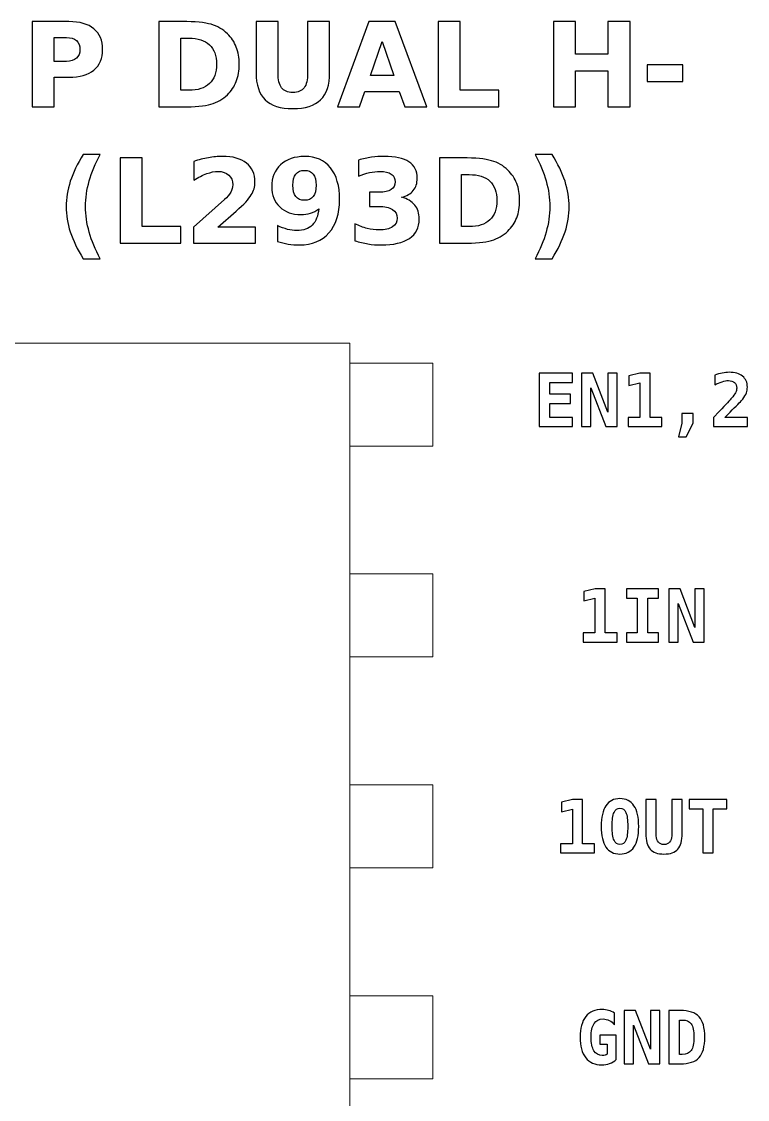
# Model space of a CAD drawing. Header units: centimetres. Extents: x -11.34 to -9.66, y -15.99 to -13.5.
# Drawn here: x -10.533 to -9.658, y -14.798 to -13.5 of the extents above; entities that cross this region are included whole.
import ezdxf

# ---------------------------------------------------------------- set-up
doc = ezdxf.new("R2010")
doc.units = ezdxf.units.CM
doc.header["$MEASUREMENT"] = 0
doc.layers.add('Layer 1', color=7, linetype='Continuous')

msp = doc.modelspace()

# ---------------------------------------------------------------- linework, layer by layer
at = {"layer": 'Layer 1', "color": 7, "lineweight": 9}
for points in [[(-10.8625, -15.813), (-10.1375, -15.813), (-10.1375, -13.887), (-10.8625, -13.887), (-10.8625, -15.813)], [(-10.1375, -14.011), (-10.0375, -14.011), (-10.0375, -13.911), (-10.1375, -13.911), (-10.1375, -14.011)], [(-10.1375, -14.265), (-10.0375, -14.265), (-10.0375, -14.165), (-10.1375, -14.165), (-10.1375, -14.265)], [(-10.1375, -14.519), (-10.0375, -14.519), (-10.0375, -14.419), (-10.1375, -14.419), (-10.1375, -14.519)], [(-10.1375, -14.773), (-10.0375, -14.773), (-10.0375, -14.673), (-10.1375, -14.673), (-10.1375, -14.773)]]:
    msp.add_lwpolyline(points, close=True, dxfattribs=at)
at = {"layer": 'Layer 1', "color": 250}
for points, knots in [([(-10.52032, -13.4996), (-10.52032, -13.4996), (-10.4763, -13.4996), (-10.4763, -13.4996), (-10.4763, -13.4996), (-10.4632, -13.4996), (-10.45315, -13.50252), (-10.44614, -13.50833), (-10.44614, -13.50833), (-10.43914, -13.51414), (-10.43563, -13.52241), (-10.43563, -13.53316), (-10.43563, -13.53316), (-10.43563, -13.54393), (-10.43914, -13.55223), (-10.44614, -13.55804), (-10.44614, -13.55804), (-10.45315, -13.56385), (-10.4632, -13.56677), (-10.4763, -13.56677), (-10.4763, -13.56677), (-10.4763, -13.56677), (-10.49379, -13.56677), (-10.49379, -13.56677), (-10.49379, -13.56677), (-10.49379, -13.56677), (-10.49379, -13.60247), (-10.49379, -13.60247), (-10.49379, -13.60247), (-10.49379, -13.60247), (-10.52032, -13.60247), (-10.52032, -13.60247), (-10.52032, -13.60247), (-10.52032, -13.60247), (-10.52032, -13.4996), (-10.52032, -13.4996)], [0, 0, 0, 0, 0.1111111, 0.1111111, 0.1111111, 0.1111111, 0.2222222, 0.2222222, 0.2222222, 0.2222222, 0.3333333, 0.3333333, 0.3333333, 0.3333333, 0.4444444, 0.4444444, 0.4444444, 0.4444444, 0.5555556, 0.5555556, 0.5555556, 0.5555556, 0.6666667, 0.6666667, 0.6666667, 0.6666667, 0.7777778, 0.7777778, 0.7777778, 0.7777778, 0.8888889, 0.8888889, 0.8888889, 0.8888889, 1, 1, 1, 1]), ([(-10.36778, -13.4996), (-10.36778, -13.4996), (-10.33979, -13.4996), (-10.33979, -13.4996), (-10.33979, -13.4996), (-10.32418, -13.4996), (-10.31256, -13.50071), (-10.30492, -13.50294), (-10.30492, -13.50294), (-10.29727, -13.50517), (-10.29071, -13.50894), (-10.28523, -13.51428), (-10.28523, -13.51428), (-10.28041, -13.51891), (-10.27684, -13.52427), (-10.27448, -13.53034), (-10.27448, -13.53034), (-10.27216, -13.53638), (-10.27098, -13.54325), (-10.27098, -13.55094), (-10.27098, -13.55094), (-10.27098, -13.5587), (-10.27216, -13.56562), (-10.27448, -13.57171), (-10.27448, -13.57171), (-10.27684, -13.5778), (-10.28041, -13.58316), (-10.28523, -13.58779), (-10.28523, -13.58779), (-10.29076, -13.59313), (-10.29737, -13.5969), (-10.30508, -13.59913), (-10.30508, -13.59913), (-10.3128, -13.60136), (-10.32437, -13.60247), (-10.33979, -13.60247), (-10.33979, -13.60247), (-10.33979, -13.60247), (-10.36778, -13.60247), (-10.36778, -13.60247), (-10.36778, -13.60247), (-10.36778, -13.60247), (-10.36778, -13.4996), (-10.36778, -13.4996)], [0, 0, 0, 0, 0.0909091, 0.0909091, 0.0909091, 0.0909091, 0.1818182, 0.1818182, 0.1818182, 0.1818182, 0.2727273, 0.2727273, 0.2727273, 0.2727273, 0.3636364, 0.3636364, 0.3636364, 0.3636364, 0.4545455, 0.4545455, 0.4545455, 0.4545455, 0.5454545, 0.5454545, 0.5454545, 0.5454545, 0.6363636, 0.6363636, 0.6363636, 0.6363636, 0.7272727, 0.7272727, 0.7272727, 0.7272727, 0.8181818, 0.8181818, 0.8181818, 0.8181818, 0.9090909, 0.9090909, 0.9090909, 0.9090909, 1, 1, 1, 1]), ([(-10.25066, -13.4996), (-10.25066, -13.4996), (-10.22413, -13.4996), (-10.22413, -13.4996), (-10.22413, -13.4996), (-10.22413, -13.4996), (-10.22413, -13.56127), (-10.22413, -13.56127), (-10.22413, -13.56127), (-10.22413, -13.56976), (-10.22275, -13.57585), (-10.21997, -13.57949), (-10.21997, -13.57949), (-10.21719, -13.58314), (-10.21266, -13.58497), (-10.20635, -13.58497), (-10.20635, -13.58497), (-10.2, -13.58497), (-10.19544, -13.58314), (-10.19267, -13.57949), (-10.19267, -13.57949), (-10.18989, -13.57585), (-10.1885, -13.56976), (-10.1885, -13.56127), (-10.1885, -13.56127), (-10.1885, -13.56127), (-10.1885, -13.4996), (-10.1885, -13.4996), (-10.1885, -13.4996), (-10.1885, -13.4996), (-10.16197, -13.4996), (-10.16197, -13.4996), (-10.16197, -13.4996), (-10.16197, -13.4996), (-10.16197, -13.56127), (-10.16197, -13.56127), (-10.16197, -13.56127), (-10.16197, -13.57582), (-10.16562, -13.58667), (-10.17293, -13.59379), (-10.17293, -13.59379), (-10.18022, -13.60092), (-10.19137, -13.60447), (-10.20635, -13.60447), (-10.20635, -13.60447), (-10.22129, -13.60447), (-10.23241, -13.60092), (-10.2397, -13.59379), (-10.2397, -13.59379), (-10.24702, -13.58667), (-10.25066, -13.57582), (-10.25066, -13.56127), (-10.25066, -13.56127), (-10.25066, -13.56127), (-10.25066, -13.4996), (-10.25066, -13.4996)], [0, 0, 0, 0, 0.0714286, 0.0714286, 0.0714286, 0.0714286, 0.1428571, 0.1428571, 0.1428571, 0.1428571, 0.2142857, 0.2142857, 0.2142857, 0.2142857, 0.2857143, 0.2857143, 0.2857143, 0.2857143, 0.3571429, 0.3571429, 0.3571429, 0.3571429, 0.4285714, 0.4285714, 0.4285714, 0.4285714, 0.5, 0.5, 0.5, 0.5, 0.5714286, 0.5714286, 0.5714286, 0.5714286, 0.6428571, 0.6428571, 0.6428571, 0.6428571, 0.7142857, 0.7142857, 0.7142857, 0.7142857, 0.7857143, 0.7857143, 0.7857143, 0.7857143, 0.8571429, 0.8571429, 0.8571429, 0.8571429, 0.9285714, 0.9285714, 0.9285714, 0.9285714, 1, 1, 1, 1]), ([(-10.07801, -13.58375), (-10.07801, -13.58375), (-10.1195, -13.58375), (-10.1195, -13.58375), (-10.1195, -13.58375), (-10.1195, -13.58375), (-10.12604, -13.60247), (-10.12604, -13.60247), (-10.12604, -13.60247), (-10.12604, -13.60247), (-10.15271, -13.60247), (-10.15271, -13.60247), (-10.15271, -13.60247), (-10.15271, -13.60247), (-10.11461, -13.4996), (-10.11461, -13.4996), (-10.11461, -13.4996), (-10.11461, -13.4996), (-10.08298, -13.4996), (-10.08298, -13.4996), (-10.08298, -13.4996), (-10.08298, -13.4996), (-10.04488, -13.60247), (-10.04488, -13.60247), (-10.04488, -13.60247), (-10.04488, -13.60247), (-10.07155, -13.60247), (-10.07155, -13.60247), (-10.07155, -13.60247), (-10.07155, -13.60247), (-10.07801, -13.58375), (-10.07801, -13.58375)], [0, 0, 0, 0, 0.125, 0.125, 0.125, 0.125, 0.25, 0.25, 0.25, 0.25, 0.375, 0.375, 0.375, 0.375, 0.5, 0.5, 0.5, 0.5, 0.625, 0.625, 0.625, 0.625, 0.75, 0.75, 0.75, 0.75, 0.875, 0.875, 0.875, 0.875, 1, 1, 1, 1]), ([(-10.03121, -13.4996), (-10.03121, -13.4996), (-10.00468, -13.4996), (-10.00468, -13.4996), (-10.00468, -13.4996), (-10.00468, -13.4996), (-10.00468, -13.58241), (-10.00468, -13.58241), (-10.00468, -13.58241), (-10.00468, -13.58241), (-9.95812, -13.58241), (-9.95812, -13.58241), (-9.95812, -13.58241), (-9.95812, -13.58241), (-9.95812, -13.60247), (-9.95812, -13.60247), (-9.95812, -13.60247), (-9.95812, -13.60247), (-10.03121, -13.60247), (-10.03121, -13.60247), (-10.03121, -13.60247), (-10.03121, -13.60247), (-10.03121, -13.4996), (-10.03121, -13.4996)], [0, 0, 0, 0, 0.1666667, 0.1666667, 0.1666667, 0.1666667, 0.3333333, 0.3333333, 0.3333333, 0.3333333, 0.5, 0.5, 0.5, 0.5, 0.6666667, 0.6666667, 0.6666667, 0.6666667, 0.8333333, 0.8333333, 0.8333333, 0.8333333, 1, 1, 1, 1]), ([(-9.89217, -13.4996), (-9.89217, -13.4996), (-9.86564, -13.4996), (-9.86564, -13.4996), (-9.86564, -13.4996), (-9.86564, -13.4996), (-9.86564, -13.53881), (-9.86564, -13.53881), (-9.86564, -13.53881), (-9.86564, -13.53881), (-9.82651, -13.53881), (-9.82651, -13.53881), (-9.82651, -13.53881), (-9.82651, -13.53881), (-9.82651, -13.4996), (-9.82651, -13.4996), (-9.82651, -13.4996), (-9.82651, -13.4996), (-9.79998, -13.4996), (-9.79998, -13.4996), (-9.79998, -13.4996), (-9.79998, -13.4996), (-9.79998, -13.60247), (-9.79998, -13.60247), (-9.79998, -13.60247), (-9.79998, -13.60247), (-9.82651, -13.60247), (-9.82651, -13.60247), (-9.82651, -13.60247), (-9.82651, -13.60247), (-9.82651, -13.55887), (-9.82651, -13.55887), (-9.82651, -13.55887), (-9.82651, -13.55887), (-9.86564, -13.55887), (-9.86564, -13.55887), (-9.86564, -13.55887), (-9.86564, -13.55887), (-9.86564, -13.60247), (-9.86564, -13.60247), (-9.86564, -13.60247), (-9.86564, -13.60247), (-9.89217, -13.60247), (-9.89217, -13.60247), (-9.89217, -13.60247), (-9.89217, -13.60247), (-9.89217, -13.4996), (-9.89217, -13.4996)], [0, 0, 0, 0, 0.0833333, 0.0833333, 0.0833333, 0.0833333, 0.1666667, 0.1666667, 0.1666667, 0.1666667, 0.25, 0.25, 0.25, 0.25, 0.3333333, 0.3333333, 0.3333333, 0.3333333, 0.4166667, 0.4166667, 0.4166667, 0.4166667, 0.5, 0.5, 0.5, 0.5, 0.5833333, 0.5833333, 0.5833333, 0.5833333, 0.6666667, 0.6666667, 0.6666667, 0.6666667, 0.75, 0.75, 0.75, 0.75, 0.8333333, 0.8333333, 0.8333333, 0.8333333, 0.9166667, 0.9166667, 0.9166667, 0.9166667, 1, 1, 1, 1]), ([(-10.49379, -13.51882), (-10.49379, -13.51882), (-10.49379, -13.54755), (-10.49379, -13.54755), (-10.49379, -13.54755), (-10.49379, -13.54755), (-10.47912, -13.54755), (-10.47912, -13.54755), (-10.47912, -13.54755), (-10.47397, -13.54755), (-10.46999, -13.54631), (-10.46719, -13.54379), (-10.46719, -13.54379), (-10.46439, -13.5413), (-10.46298, -13.53775), (-10.46298, -13.53316), (-10.46298, -13.53316), (-10.46298, -13.52855), (-10.46439, -13.52502), (-10.46719, -13.52253), (-10.46719, -13.52253), (-10.46999, -13.52006), (-10.47397, -13.51882), (-10.47912, -13.51882), (-10.47912, -13.51882), (-10.47912, -13.51882), (-10.49379, -13.51882), (-10.49379, -13.51882)], [0, 0, 0, 0, 0.1428571, 0.1428571, 0.1428571, 0.1428571, 0.2857143, 0.2857143, 0.2857143, 0.2857143, 0.4285714, 0.4285714, 0.4285714, 0.4285714, 0.5714286, 0.5714286, 0.5714286, 0.5714286, 0.7142857, 0.7142857, 0.7142857, 0.7142857, 0.8571429, 0.8571429, 0.8571429, 0.8571429, 1, 1, 1, 1]), ([(-10.34125, -13.51966), (-10.34125, -13.51966), (-10.34125, -13.58241), (-10.34125, -13.58241), (-10.34125, -13.58241), (-10.34125, -13.58241), (-10.33175, -13.58241), (-10.33175, -13.58241), (-10.33175, -13.58241), (-10.32091, -13.58241), (-10.31263, -13.57973), (-10.30692, -13.57434), (-10.30692, -13.57434), (-10.3012, -13.56898), (-10.29833, -13.56117), (-10.29833, -13.55094), (-10.29833, -13.55094), (-10.29833, -13.54073), (-10.30118, -13.53297), (-10.30687, -13.52766), (-10.30687, -13.52766), (-10.31256, -13.52232), (-10.32086, -13.51966), (-10.33175, -13.51966), (-10.33175, -13.51966), (-10.33175, -13.51966), (-10.34125, -13.51966), (-10.34125, -13.51966)], [0, 0, 0, 0, 0.1428571, 0.1428571, 0.1428571, 0.1428571, 0.2857143, 0.2857143, 0.2857143, 0.2857143, 0.4285714, 0.4285714, 0.4285714, 0.4285714, 0.5714286, 0.5714286, 0.5714286, 0.5714286, 0.7142857, 0.7142857, 0.7142857, 0.7142857, 0.8571429, 0.8571429, 0.8571429, 0.8571429, 1, 1, 1, 1]), ([(-10.11289, -13.56465), (-10.11289, -13.56465), (-10.08469, -13.56465), (-10.08469, -13.56465), (-10.08469, -13.56465), (-10.08469, -13.56465), (-10.09876, -13.52373), (-10.09876, -13.52373), (-10.09876, -13.52373), (-10.09876, -13.52373), (-10.11289, -13.56465), (-10.11289, -13.56465)], [0, 0, 0, 0, 0.3333333, 0.3333333, 0.3333333, 0.3333333, 0.6666667, 0.6666667, 0.6666667, 0.6666667, 1, 1, 1, 1]), ([(-9.7794, -13.55184), (-9.7794, -13.55184), (-9.73612, -13.55184), (-9.73612, -13.55184), (-9.73612, -13.55184), (-9.73612, -13.55184), (-9.73612, -13.5719), (-9.73612, -13.5719), (-9.73612, -13.5719), (-9.73612, -13.5719), (-9.7794, -13.5719), (-9.7794, -13.5719), (-9.7794, -13.5719), (-9.7794, -13.5719), (-9.7794, -13.55184), (-9.7794, -13.55184)], [0, 0, 0, 0, 0.25, 0.25, 0.25, 0.25, 0.5, 0.5, 0.5, 0.5, 0.75, 0.75, 0.75, 0.75, 1, 1, 1, 1]), ([(-10.43851, -13.78532), (-10.43851, -13.78532), (-10.45897, -13.78532), (-10.45897, -13.78532), (-10.45897, -13.78532), (-10.466, -13.77399), (-10.4712, -13.76319), (-10.47454, -13.75296), (-10.47454, -13.75296), (-10.4779, -13.74275), (-10.47957, -13.73262), (-10.47957, -13.72255), (-10.47957, -13.72255), (-10.47957, -13.71249), (-10.47788, -13.7023), (-10.47452, -13.692), (-10.47452, -13.692), (-10.47113, -13.68168), (-10.46596, -13.67091), (-10.45897, -13.65964), (-10.45897, -13.65964), (-10.45897, -13.65964), (-10.43851, -13.65964), (-10.43851, -13.65964), (-10.43851, -13.65964), (-10.44439, -13.67053), (-10.44879, -13.68118), (-10.45173, -13.69158), (-10.45173, -13.69158), (-10.45467, -13.70197), (-10.45615, -13.71225), (-10.45615, -13.72241), (-10.45615, -13.72241), (-10.45615, -13.73257), (-10.45469, -13.74285), (-10.45178, -13.75329), (-10.45178, -13.75329), (-10.44886, -13.76371), (-10.44444, -13.77439), (-10.43851, -13.78532)], [0, 0, 0, 0, 0.1, 0.1, 0.1, 0.1, 0.2, 0.2, 0.2, 0.2, 0.3, 0.3, 0.3, 0.3, 0.4, 0.4, 0.4, 0.4, 0.5, 0.5, 0.5, 0.5, 0.6, 0.6, 0.6, 0.6, 0.7, 0.7, 0.7, 0.7, 0.8, 0.8, 0.8, 0.8, 0.9, 0.9, 0.9, 0.9, 1, 1, 1, 1]), ([(-10.41426, -13.66385), (-10.41426, -13.66385), (-10.38773, -13.66385), (-10.38773, -13.66385), (-10.38773, -13.66385), (-10.38773, -13.66385), (-10.38773, -13.74666), (-10.38773, -13.74666), (-10.38773, -13.74666), (-10.38773, -13.74666), (-10.34117, -13.74666), (-10.34117, -13.74666), (-10.34117, -13.74666), (-10.34117, -13.74666), (-10.34117, -13.76672), (-10.34117, -13.76672), (-10.34117, -13.76672), (-10.34117, -13.76672), (-10.41426, -13.76672), (-10.41426, -13.76672), (-10.41426, -13.76672), (-10.41426, -13.76672), (-10.41426, -13.66385), (-10.41426, -13.66385)], [0, 0, 0, 0, 0.1666667, 0.1666667, 0.1666667, 0.1666667, 0.3333333, 0.3333333, 0.3333333, 0.3333333, 0.5, 0.5, 0.5, 0.5, 0.6666667, 0.6666667, 0.6666667, 0.6666667, 0.8333333, 0.8333333, 0.8333333, 0.8333333, 1, 1, 1, 1]), ([(-10.29665, -13.74722), (-10.29665, -13.74722), (-10.25137, -13.74722), (-10.25137, -13.74722), (-10.25137, -13.74722), (-10.25137, -13.74722), (-10.25137, -13.76672), (-10.25137, -13.76672), (-10.25137, -13.76672), (-10.25137, -13.76672), (-10.32614, -13.76672), (-10.32614, -13.76672), (-10.32614, -13.76672), (-10.32614, -13.76672), (-10.32614, -13.74722), (-10.32614, -13.74722), (-10.32614, -13.74722), (-10.32614, -13.74722), (-10.28858, -13.71409), (-10.28858, -13.71409), (-10.28858, -13.71409), (-10.28522, -13.71105), (-10.28275, -13.70809), (-10.28115, -13.7052), (-10.28115, -13.7052), (-10.27953, -13.7023), (-10.27873, -13.69929), (-10.27873, -13.69616), (-10.27873, -13.69616), (-10.27873, -13.69134), (-10.28035, -13.68746), (-10.28359, -13.68452), (-10.28359, -13.68452), (-10.28682, -13.68158), (-10.29112, -13.68013), (-10.29651, -13.68013), (-10.29651, -13.68013), (-10.30064, -13.68013), (-10.30516, -13.68102), (-10.31008, -13.68278), (-10.31008, -13.68278), (-10.31499, -13.68455), (-10.32026, -13.68718), (-10.32586, -13.69066), (-10.32586, -13.69066), (-10.32586, -13.69066), (-10.32586, -13.66806), (-10.32586, -13.66806), (-10.32586, -13.66806), (-10.31988, -13.66609), (-10.31398, -13.66458), (-10.30815, -13.66355), (-10.30815, -13.66355), (-10.30231, -13.66251), (-10.2966, -13.66199), (-10.29098, -13.66199), (-10.29098, -13.66199), (-10.27868, -13.66199), (-10.26911, -13.6647), (-10.26229, -13.67013), (-10.26229, -13.67013), (-10.25547, -13.67554), (-10.25206, -13.68309), (-10.25206, -13.6928), (-10.25206, -13.6928), (-10.25206, -13.6984), (-10.25351, -13.70362), (-10.25641, -13.70847), (-10.25641, -13.70847), (-10.2593, -13.71331), (-10.26539, -13.7198), (-10.27466, -13.72794), (-10.27466, -13.72794), (-10.27466, -13.72794), (-10.29665, -13.74722), (-10.29665, -13.74722)], [0, 0, 0, 0, 0.0526316, 0.0526316, 0.0526316, 0.0526316, 0.1052632, 0.1052632, 0.1052632, 0.1052632, 0.1578947, 0.1578947, 0.1578947, 0.1578947, 0.2105263, 0.2105263, 0.2105263, 0.2105263, 0.2631579, 0.2631579, 0.2631579, 0.2631579, 0.3157895, 0.3157895, 0.3157895, 0.3157895, 0.3684211, 0.3684211, 0.3684211, 0.3684211, 0.4210526, 0.4210526, 0.4210526, 0.4210526, 0.4736842, 0.4736842, 0.4736842, 0.4736842, 0.5263158, 0.5263158, 0.5263158, 0.5263158, 0.5789474, 0.5789474, 0.5789474, 0.5789474, 0.6315789, 0.6315789, 0.6315789, 0.6315789, 0.6842105, 0.6842105, 0.6842105, 0.6842105, 0.7368421, 0.7368421, 0.7368421, 0.7368421, 0.7894737, 0.7894737, 0.7894737, 0.7894737, 0.8421053, 0.8421053, 0.8421053, 0.8421053, 0.8947368, 0.8947368, 0.8947368, 0.8947368, 0.9473684, 0.9473684, 0.9473684, 0.9473684, 1, 1, 1, 1]), ([(-10.22499, -13.76446), (-10.22499, -13.76446), (-10.22499, -13.74544), (-10.22499, -13.74544), (-10.22499, -13.74544), (-10.22075, -13.74741), (-10.21671, -13.74889), (-10.21285, -13.74988), (-10.21285, -13.74988), (-10.20899, -13.75087), (-10.20518, -13.75136), (-10.20142, -13.75136), (-10.20142, -13.75136), (-10.19352, -13.75136), (-10.18738, -13.74918), (-10.18296, -13.74478), (-10.18296, -13.74478), (-10.17856, -13.7404), (-10.17595, -13.73389), (-10.17517, -13.72526), (-10.17517, -13.72526), (-10.1783, -13.72756), (-10.18162, -13.72928), (-10.18517, -13.73043), (-10.18517, -13.73043), (-10.1887, -13.73158), (-10.19253, -13.73215), (-10.19667, -13.73215), (-10.19667, -13.73215), (-10.20718, -13.73215), (-10.21567, -13.72909), (-10.22212, -13.72295), (-10.22212, -13.72295), (-10.22858, -13.71681), (-10.23181, -13.70875), (-10.23181, -13.69873), (-10.23181, -13.69873), (-10.23181, -13.68765), (-10.22821, -13.67878), (-10.22103, -13.67213), (-10.22103, -13.67213), (-10.21384, -13.66547), (-10.2042, -13.66213), (-10.19213, -13.66213), (-10.19213, -13.66213), (-10.1787, -13.66213), (-10.16833, -13.66665), (-10.16099, -13.6757), (-10.16099, -13.6757), (-10.15363, -13.68476), (-10.14996, -13.69755), (-10.14996, -13.71409), (-10.14996, -13.71409), (-10.14996, -13.73107), (-10.15427, -13.74442), (-10.16285, -13.75414), (-10.16285, -13.75414), (-10.17143, -13.76385), (-10.18322, -13.76872), (-10.19817, -13.76872), (-10.19817, -13.76872), (-10.20302, -13.76872), (-10.20763, -13.76837), (-10.21203, -13.76766), (-10.21203, -13.76766), (-10.21645, -13.76696), (-10.22075, -13.76587), (-10.22499, -13.76446)], [0, 0, 0, 0, 0.0588235, 0.0588235, 0.0588235, 0.0588235, 0.1176471, 0.1176471, 0.1176471, 0.1176471, 0.1764706, 0.1764706, 0.1764706, 0.1764706, 0.2352941, 0.2352941, 0.2352941, 0.2352941, 0.2941176, 0.2941176, 0.2941176, 0.2941176, 0.3529412, 0.3529412, 0.3529412, 0.3529412, 0.4117647, 0.4117647, 0.4117647, 0.4117647, 0.4705882, 0.4705882, 0.4705882, 0.4705882, 0.5294118, 0.5294118, 0.5294118, 0.5294118, 0.5882353, 0.5882353, 0.5882353, 0.5882353, 0.6470588, 0.6470588, 0.6470588, 0.6470588, 0.7058824, 0.7058824, 0.7058824, 0.7058824, 0.7647059, 0.7647059, 0.7647059, 0.7647059, 0.8235294, 0.8235294, 0.8235294, 0.8235294, 0.8823529, 0.8823529, 0.8823529, 0.8823529, 0.9411765, 0.9411765, 0.9411765, 0.9411765, 1, 1, 1, 1]), ([(-10.0752, -13.71124), (-10.06828, -13.71303), (-10.06299, -13.71616), (-10.05939, -13.72058), (-10.05939, -13.72058), (-10.05579, -13.72502), (-10.05398, -13.73064), (-10.05398, -13.73749), (-10.05398, -13.73749), (-10.05398, -13.74769), (-10.05789, -13.75545), (-10.06569, -13.76077), (-10.06569, -13.76077), (-10.0735, -13.76606), (-10.08489, -13.76872), (-10.09987, -13.76872), (-10.09987, -13.76872), (-10.10516, -13.76872), (-10.11045, -13.7683), (-10.11577, -13.76745), (-10.11577, -13.76745), (-10.12106, -13.7666), (-10.1263, -13.76531), (-10.1315, -13.76362), (-10.1315, -13.76362), (-10.1315, -13.76362), (-10.1315, -13.74315), (-10.1315, -13.74315), (-10.1315, -13.74315), (-10.12654, -13.74562), (-10.12162, -13.74751), (-10.11673, -13.74878), (-10.11673, -13.74878), (-10.11184, -13.75002), (-10.10702, -13.75066), (-10.10229, -13.75066), (-10.10229, -13.75066), (-10.09526, -13.75066), (-10.08987, -13.74943), (-10.08613, -13.74701), (-10.08613, -13.74701), (-10.08239, -13.74457), (-10.08051, -13.74109), (-10.08051, -13.73652), (-10.08051, -13.73652), (-10.08051, -13.73184), (-10.08244, -13.72829), (-10.08627, -13.72589), (-10.08627, -13.72589), (-10.09011, -13.72347), (-10.09577, -13.72227), (-10.10325, -13.72227), (-10.10325, -13.72227), (-10.10325, -13.72227), (-10.11386, -13.72227), (-10.11386, -13.72227), (-10.11386, -13.72227), (-10.11386, -13.72227), (-10.11386, -13.70517), (-10.11386, -13.70517), (-10.11386, -13.70517), (-10.11386, -13.70517), (-10.10271, -13.70517), (-10.10271, -13.70517), (-10.10271, -13.70517), (-10.09603, -13.70517), (-10.09109, -13.70414), (-10.08783, -13.70204), (-10.08783, -13.70204), (-10.08456, -13.69995), (-10.08293, -13.69678), (-10.08293, -13.69252), (-10.08293, -13.69252), (-10.08293, -13.68857), (-10.08451, -13.68551), (-10.08768, -13.68337), (-10.08768, -13.68337), (-10.09086, -13.68121), (-10.09533, -13.68013), (-10.10111, -13.68013), (-10.10111, -13.68013), (-10.10539, -13.68013), (-10.1097, -13.6806), (-10.11407, -13.68156), (-10.11407, -13.68156), (-10.11842, -13.68252), (-10.12275, -13.68396), (-10.12708, -13.68584), (-10.12708, -13.68584), (-10.12708, -13.68584), (-10.12708, -13.66641), (-10.12708, -13.66641), (-10.12708, -13.66641), (-10.12183, -13.66493), (-10.11666, -13.66383), (-10.11151, -13.6631), (-10.11151, -13.6631), (-10.10636, -13.66237), (-10.10133, -13.66199), (-10.09636, -13.66199), (-10.09636, -13.66199), (-10.083, -13.66199), (-10.07299, -13.66418), (-10.06635, -13.66858), (-10.06635, -13.66858), (-10.05972, -13.67295), (-10.05641, -13.67956), (-10.05641, -13.68838), (-10.05641, -13.68838), (-10.05641, -13.69438), (-10.05798, -13.69932), (-10.06116, -13.70315), (-10.06116, -13.70315), (-10.06433, -13.70698), (-10.06901, -13.70969), (-10.0752, -13.71124)], [0, 0, 0, 0, 0.0344828, 0.0344828, 0.0344828, 0.0344828, 0.0689655, 0.0689655, 0.0689655, 0.0689655, 0.1034483, 0.1034483, 0.1034483, 0.1034483, 0.137931, 0.137931, 0.137931, 0.137931, 0.1724138, 0.1724138, 0.1724138, 0.1724138, 0.2068966, 0.2068966, 0.2068966, 0.2068966, 0.2413793, 0.2413793, 0.2413793, 0.2413793, 0.2758621, 0.2758621, 0.2758621, 0.2758621, 0.3103448, 0.3103448, 0.3103448, 0.3103448, 0.3448276, 0.3448276, 0.3448276, 0.3448276, 0.3793103, 0.3793103, 0.3793103, 0.3793103, 0.4137931, 0.4137931, 0.4137931, 0.4137931, 0.4482759, 0.4482759, 0.4482759, 0.4482759, 0.4827586, 0.4827586, 0.4827586, 0.4827586, 0.5172414, 0.5172414, 0.5172414, 0.5172414, 0.5517241, 0.5517241, 0.5517241, 0.5517241, 0.5862069, 0.5862069, 0.5862069, 0.5862069, 0.6206897, 0.6206897, 0.6206897, 0.6206897, 0.6551724, 0.6551724, 0.6551724, 0.6551724, 0.6896552, 0.6896552, 0.6896552, 0.6896552, 0.7241379, 0.7241379, 0.7241379, 0.7241379, 0.7586207, 0.7586207, 0.7586207, 0.7586207, 0.7931034, 0.7931034, 0.7931034, 0.7931034, 0.8275862, 0.8275862, 0.8275862, 0.8275862, 0.862069, 0.862069, 0.862069, 0.862069, 0.8965517, 0.8965517, 0.8965517, 0.8965517, 0.9310345, 0.9310345, 0.9310345, 0.9310345, 0.9655172, 0.9655172, 0.9655172, 0.9655172, 1, 1, 1, 1]), ([(-10.02978, -13.66385), (-10.02978, -13.66385), (-10.00179, -13.66385), (-10.00179, -13.66385), (-10.00179, -13.66385), (-9.98618, -13.66385), (-9.97456, -13.66496), (-9.96692, -13.66719), (-9.96692, -13.66719), (-9.95927, -13.66942), (-9.95271, -13.67319), (-9.94723, -13.67853), (-9.94723, -13.67853), (-9.94241, -13.68316), (-9.93884, -13.68852), (-9.93648, -13.69459), (-9.93648, -13.69459), (-9.93416, -13.70063), (-9.93298, -13.7075), (-9.93298, -13.71519), (-9.93298, -13.71519), (-9.93298, -13.72295), (-9.93416, -13.72987), (-9.93648, -13.73596), (-9.93648, -13.73596), (-9.93884, -13.74205), (-9.94241, -13.74741), (-9.94723, -13.75204), (-9.94723, -13.75204), (-9.95276, -13.75738), (-9.95937, -13.76115), (-9.96708, -13.76338), (-9.96708, -13.76338), (-9.9748, -13.76561), (-9.98637, -13.76672), (-10.00179, -13.76672), (-10.00179, -13.76672), (-10.00179, -13.76672), (-10.02978, -13.76672), (-10.02978, -13.76672), (-10.02978, -13.76672), (-10.02978, -13.76672), (-10.02978, -13.66385), (-10.02978, -13.66385)], [0, 0, 0, 0, 0.0909091, 0.0909091, 0.0909091, 0.0909091, 0.1818182, 0.1818182, 0.1818182, 0.1818182, 0.2727273, 0.2727273, 0.2727273, 0.2727273, 0.3636364, 0.3636364, 0.3636364, 0.3636364, 0.4545455, 0.4545455, 0.4545455, 0.4545455, 0.5454545, 0.5454545, 0.5454545, 0.5454545, 0.6363636, 0.6363636, 0.6363636, 0.6363636, 0.7272727, 0.7272727, 0.7272727, 0.7272727, 0.8181818, 0.8181818, 0.8181818, 0.8181818, 0.9090909, 0.9090909, 0.9090909, 0.9090909, 1, 1, 1, 1]), ([(-9.91433, -13.78532), (-9.90845, -13.77439), (-9.90403, -13.76371), (-9.90109, -13.75329), (-9.90109, -13.75329), (-9.89815, -13.74285), (-9.89669, -13.73257), (-9.89669, -13.72241), (-9.89669, -13.72241), (-9.89669, -13.71225), (-9.89815, -13.70197), (-9.90109, -13.69158), (-9.90109, -13.69158), (-9.90403, -13.68118), (-9.90845, -13.67053), (-9.91433, -13.65964), (-9.91433, -13.65964), (-9.91433, -13.65964), (-9.89387, -13.65964), (-9.89387, -13.65964), (-9.89387, -13.65964), (-9.88689, -13.67091), (-9.88171, -13.68168), (-9.87832, -13.692), (-9.87832, -13.692), (-9.87496, -13.7023), (-9.87327, -13.71249), (-9.87327, -13.72255), (-9.87327, -13.72255), (-9.87327, -13.73262), (-9.87494, -13.74275), (-9.8783, -13.75296), (-9.8783, -13.75296), (-9.88164, -13.76319), (-9.88684, -13.77399), (-9.89387, -13.78532), (-9.89387, -13.78532), (-9.89387, -13.78532), (-9.91433, -13.78532), (-9.91433, -13.78532)], [0, 0, 0, 0, 0.1, 0.1, 0.1, 0.1, 0.2, 0.2, 0.2, 0.2, 0.3, 0.3, 0.3, 0.3, 0.4, 0.4, 0.4, 0.4, 0.5, 0.5, 0.5, 0.5, 0.6, 0.6, 0.6, 0.6, 0.7, 0.7, 0.7, 0.7, 0.8, 0.8, 0.8, 0.8, 0.9, 0.9, 0.9, 0.9, 1, 1, 1, 1]), ([(-10.19225, -13.71493), (-10.18761, -13.71493), (-10.18413, -13.71343), (-10.18178, -13.71042), (-10.18178, -13.71042), (-10.17945, -13.70741), (-10.17828, -13.70289), (-10.17828, -13.69687), (-10.17828, -13.69687), (-10.17828, -13.6909), (-10.17945, -13.68638), (-10.18178, -13.68335), (-10.18178, -13.68335), (-10.18413, -13.68031), (-10.18761, -13.67881), (-10.19225, -13.67881), (-10.19225, -13.67881), (-10.1969, -13.67881), (-10.20039, -13.68031), (-10.20274, -13.68335), (-10.20274, -13.68335), (-10.20507, -13.68638), (-10.20624, -13.6909), (-10.20624, -13.69687), (-10.20624, -13.69687), (-10.20624, -13.70289), (-10.20507, -13.70741), (-10.20274, -13.71042), (-10.20274, -13.71042), (-10.20039, -13.71343), (-10.1969, -13.71493), (-10.19225, -13.71493)], [0, 0, 0, 0, 0.125, 0.125, 0.125, 0.125, 0.25, 0.25, 0.25, 0.25, 0.375, 0.375, 0.375, 0.375, 0.5, 0.5, 0.5, 0.5, 0.625, 0.625, 0.625, 0.625, 0.75, 0.75, 0.75, 0.75, 0.875, 0.875, 0.875, 0.875, 1, 1, 1, 1]), ([(-10.00325, -13.68391), (-10.00325, -13.68391), (-10.00325, -13.74666), (-10.00325, -13.74666), (-10.00325, -13.74666), (-10.00325, -13.74666), (-9.99375, -13.74666), (-9.99375, -13.74666), (-9.99375, -13.74666), (-9.98291, -13.74666), (-9.97463, -13.74398), (-9.96892, -13.73859), (-9.96892, -13.73859), (-9.9632, -13.73323), (-9.96033, -13.72542), (-9.96033, -13.71519), (-9.96033, -13.71519), (-9.96033, -13.70498), (-9.96318, -13.69722), (-9.96887, -13.69191), (-9.96887, -13.69191), (-9.97456, -13.68657), (-9.98286, -13.68391), (-9.99375, -13.68391), (-9.99375, -13.68391), (-9.99375, -13.68391), (-10.00325, -13.68391), (-10.00325, -13.68391)], [0, 0, 0, 0, 0.1428571, 0.1428571, 0.1428571, 0.1428571, 0.2857143, 0.2857143, 0.2857143, 0.2857143, 0.4285714, 0.4285714, 0.4285714, 0.4285714, 0.5714286, 0.5714286, 0.5714286, 0.5714286, 0.7142857, 0.7142857, 0.7142857, 0.7142857, 0.8571429, 0.8571429, 0.8571429, 0.8571429, 1, 1, 1, 1]), ([(-9.86929, -13.98753), (-9.86929, -13.98753), (-9.90934, -13.98753), (-9.90934, -13.98753), (-9.90934, -13.98753), (-9.90934, -13.98753), (-9.90934, -13.92324), (-9.90934, -13.92324), (-9.90934, -13.92324), (-9.90934, -13.92324), (-9.86929, -13.92324), (-9.86929, -13.92324), (-9.86929, -13.92324), (-9.86929, -13.92324), (-9.86929, -13.93444), (-9.86929, -13.93444), (-9.86929, -13.93444), (-9.86929, -13.93444), (-9.89664, -13.93444), (-9.89664, -13.93444), (-9.89664, -13.93444), (-9.89664, -13.93444), (-9.89664, -13.9483), (-9.89664, -13.9483), (-9.89664, -13.9483), (-9.89664, -13.9483), (-9.87187, -13.9483), (-9.87187, -13.9483), (-9.87187, -13.9483), (-9.87187, -13.9483), (-9.87187, -13.9595), (-9.87187, -13.9595), (-9.87187, -13.9595), (-9.87187, -13.9595), (-9.89664, -13.9595), (-9.89664, -13.9595), (-9.89664, -13.9595), (-9.89664, -13.9595), (-9.89664, -13.97633), (-9.89664, -13.97633), (-9.89664, -13.97633), (-9.89664, -13.97633), (-9.86929, -13.97633), (-9.86929, -13.97633), (-9.86929, -13.97633), (-9.86929, -13.97633), (-9.86929, -13.98753), (-9.86929, -13.98753)], [0, 0, 0, 0, 0.0833333, 0.0833333, 0.0833333, 0.0833333, 0.1666667, 0.1666667, 0.1666667, 0.1666667, 0.25, 0.25, 0.25, 0.25, 0.3333333, 0.3333333, 0.3333333, 0.3333333, 0.4166667, 0.4166667, 0.4166667, 0.4166667, 0.5, 0.5, 0.5, 0.5, 0.5833333, 0.5833333, 0.5833333, 0.5833333, 0.6666667, 0.6666667, 0.6666667, 0.6666667, 0.75, 0.75, 0.75, 0.75, 0.8333333, 0.8333333, 0.8333333, 0.8333333, 0.9166667, 0.9166667, 0.9166667, 0.9166667, 1, 1, 1, 1]), ([(-9.85835, -13.92324), (-9.85835, -13.92324), (-9.8447, -13.92324), (-9.8447, -13.92324), (-9.8447, -13.92324), (-9.8447, -13.92324), (-9.82679, -13.96997), (-9.82679, -13.96997), (-9.82679, -13.96997), (-9.82679, -13.96997), (-9.82679, -13.92324), (-9.82679, -13.92324), (-9.82679, -13.92324), (-9.82679, -13.92324), (-9.81559, -13.92324), (-9.81559, -13.92324), (-9.81559, -13.92324), (-9.81559, -13.92324), (-9.81559, -13.98753), (-9.81559, -13.98753), (-9.81559, -13.98753), (-9.81559, -13.98753), (-9.82916, -13.98753), (-9.82916, -13.98753), (-9.82916, -13.98753), (-9.82916, -13.98753), (-9.84715, -13.9408), (-9.84715, -13.9408), (-9.84715, -13.9408), (-9.84715, -13.9408), (-9.84715, -13.98753), (-9.84715, -13.98753), (-9.84715, -13.98753), (-9.84715, -13.98753), (-9.85835, -13.98753), (-9.85835, -13.98753), (-9.85835, -13.98753), (-9.85835, -13.98753), (-9.85835, -13.92324), (-9.85835, -13.92324)], [0, 0, 0, 0, 0.1, 0.1, 0.1, 0.1, 0.2, 0.2, 0.2, 0.2, 0.3, 0.3, 0.3, 0.3, 0.4, 0.4, 0.4, 0.4, 0.5, 0.5, 0.5, 0.5, 0.6, 0.6, 0.6, 0.6, 0.7, 0.7, 0.7, 0.7, 0.8, 0.8, 0.8, 0.8, 0.9, 0.9, 0.9, 0.9, 1, 1, 1, 1]), ([(-9.80229, -13.97633), (-9.80229, -13.97633), (-9.78808, -13.97633), (-9.78808, -13.97633), (-9.78808, -13.97633), (-9.78808, -13.97633), (-9.78808, -13.9346), (-9.78808, -13.9346), (-9.78808, -13.9346), (-9.78808, -13.9346), (-9.80129, -13.93788), (-9.80129, -13.93788), (-9.80129, -13.93788), (-9.80129, -13.93788), (-9.80129, -13.92643), (-9.80129, -13.92643), (-9.80129, -13.92643), (-9.80129, -13.92643), (-9.78799, -13.92324), (-9.78799, -13.92324), (-9.78799, -13.92324), (-9.78799, -13.92324), (-9.77572, -13.92324), (-9.77572, -13.92324), (-9.77572, -13.92324), (-9.77572, -13.92324), (-9.77572, -13.97633), (-9.77572, -13.97633), (-9.77572, -13.97633), (-9.77572, -13.97633), (-9.7615, -13.97633), (-9.7615, -13.97633), (-9.7615, -13.97633), (-9.7615, -13.97633), (-9.7615, -13.98753), (-9.7615, -13.98753), (-9.7615, -13.98753), (-9.7615, -13.98753), (-9.80229, -13.98753), (-9.80229, -13.98753), (-9.80229, -13.98753), (-9.80229, -13.98753), (-9.80229, -13.97633), (-9.80229, -13.97633)], [0, 0, 0, 0, 0.0909091, 0.0909091, 0.0909091, 0.0909091, 0.1818182, 0.1818182, 0.1818182, 0.1818182, 0.2727273, 0.2727273, 0.2727273, 0.2727273, 0.3636364, 0.3636364, 0.3636364, 0.3636364, 0.4545455, 0.4545455, 0.4545455, 0.4545455, 0.5454545, 0.5454545, 0.5454545, 0.5454545, 0.6363636, 0.6363636, 0.6363636, 0.6363636, 0.7272727, 0.7272727, 0.7272727, 0.7272727, 0.8181818, 0.8181818, 0.8181818, 0.8181818, 0.9090909, 0.9090909, 0.9090909, 0.9090909, 1, 1, 1, 1]), ([(-9.68553, -13.97633), (-9.68553, -13.97633), (-9.65844, -13.97633), (-9.65844, -13.97633), (-9.65844, -13.97633), (-9.65844, -13.97633), (-9.65844, -13.98753), (-9.65844, -13.98753), (-9.65844, -13.98753), (-9.65844, -13.98753), (-9.69926, -13.98753), (-9.69926, -13.98753), (-9.69926, -13.98753), (-9.69926, -13.98753), (-9.69926, -13.97667), (-9.69926, -13.97667), (-9.69926, -13.97667), (-9.69926, -13.97667), (-9.69236, -13.96936), (-9.69236, -13.96936), (-9.69236, -13.96936), (-9.68419, -13.96066), (-9.67922, -13.95531), (-9.67747, -13.9533), (-9.67747, -13.9533), (-9.67533, -13.95083), (-9.67377, -13.94864), (-9.67283, -13.94673), (-9.67283, -13.94673), (-9.67187, -13.94482), (-9.6714, -13.94294), (-9.6714, -13.94107), (-9.6714, -13.94107), (-9.6714, -13.9382), (-9.67227, -13.93598), (-9.674, -13.93442), (-9.674, -13.93442), (-9.67574, -13.93285), (-9.67821, -13.93207), (-9.68138, -13.93207), (-9.68138, -13.93207), (-9.68366, -13.93207), (-9.6862, -13.93253), (-9.68903, -13.93343), (-9.68903, -13.93343), (-9.69186, -13.93434), (-9.6948, -13.93564), (-9.69788, -13.93736), (-9.69788, -13.93736), (-9.69788, -13.93736), (-9.69788, -13.92552), (-9.69788, -13.92552), (-9.69788, -13.92552), (-9.6948, -13.9244), (-9.6918, -13.92355), (-9.68885, -13.92296), (-9.68885, -13.92296), (-9.68591, -13.92237), (-9.68309, -13.92208), (-9.6804, -13.92208), (-9.6804, -13.92208), (-9.67359, -13.92208), (-9.66824, -13.92367), (-9.66436, -13.92684), (-9.66436, -13.92684), (-9.66047, -13.93), (-9.65853, -13.93434), (-9.65853, -13.93982), (-9.65853, -13.93982), (-9.65853, -13.94235), (-9.65895, -13.94471), (-9.65979, -13.94692), (-9.65979, -13.94692), (-9.66064, -13.94914), (-9.6621, -13.95159), (-9.66417, -13.95428), (-9.66417, -13.95428), (-9.66569, -13.95624), (-9.66986, -13.96063), (-9.67669, -13.96747), (-9.67669, -13.96747), (-9.6804, -13.97116), (-9.68334, -13.97413), (-9.68553, -13.97633)], [0, 0, 0, 0, 0.047619, 0.047619, 0.047619, 0.047619, 0.0952381, 0.0952381, 0.0952381, 0.0952381, 0.1428571, 0.1428571, 0.1428571, 0.1428571, 0.1904762, 0.1904762, 0.1904762, 0.1904762, 0.2380952, 0.2380952, 0.2380952, 0.2380952, 0.2857143, 0.2857143, 0.2857143, 0.2857143, 0.3333333, 0.3333333, 0.3333333, 0.3333333, 0.3809524, 0.3809524, 0.3809524, 0.3809524, 0.4285714, 0.4285714, 0.4285714, 0.4285714, 0.4761905, 0.4761905, 0.4761905, 0.4761905, 0.5238095, 0.5238095, 0.5238095, 0.5238095, 0.5714286, 0.5714286, 0.5714286, 0.5714286, 0.6190476, 0.6190476, 0.6190476, 0.6190476, 0.6666667, 0.6666667, 0.6666667, 0.6666667, 0.7142857, 0.7142857, 0.7142857, 0.7142857, 0.7619048, 0.7619048, 0.7619048, 0.7619048, 0.8095238, 0.8095238, 0.8095238, 0.8095238, 0.8571429, 0.8571429, 0.8571429, 0.8571429, 0.9047619, 0.9047619, 0.9047619, 0.9047619, 0.952381, 0.952381, 0.952381, 0.952381, 1, 1, 1, 1]), ([(-9.73744, -13.97173), (-9.73744, -13.97173), (-9.72396, -13.97173), (-9.72396, -13.97173), (-9.72396, -13.97173), (-9.72396, -13.97173), (-9.72396, -13.9834), (-9.72396, -13.9834), (-9.72396, -13.9834), (-9.72396, -13.9834), (-9.7324, -13.99989), (-9.7324, -13.99989), (-9.7324, -13.99989), (-9.7324, -13.99989), (-9.74171, -13.99989), (-9.74171, -13.99989), (-9.74171, -13.99989), (-9.74171, -13.99989), (-9.73744, -13.9834), (-9.73744, -13.9834), (-9.73744, -13.9834), (-9.73744, -13.9834), (-9.73744, -13.97173), (-9.73744, -13.97173)], [0, 0, 0, 0, 0.1666667, 0.1666667, 0.1666667, 0.1666667, 0.3333333, 0.3333333, 0.3333333, 0.3333333, 0.5, 0.5, 0.5, 0.5, 0.6666667, 0.6666667, 0.6666667, 0.6666667, 0.8333333, 0.8333333, 0.8333333, 0.8333333, 1, 1, 1, 1]), ([(-9.85644, -14.23593), (-9.85644, -14.23593), (-9.84223, -14.23593), (-9.84223, -14.23593), (-9.84223, -14.23593), (-9.84223, -14.23593), (-9.84223, -14.1942), (-9.84223, -14.1942), (-9.84223, -14.1942), (-9.84223, -14.1942), (-9.85544, -14.19748), (-9.85544, -14.19748), (-9.85544, -14.19748), (-9.85544, -14.19748), (-9.85544, -14.18603), (-9.85544, -14.18603), (-9.85544, -14.18603), (-9.85544, -14.18603), (-9.84214, -14.18284), (-9.84214, -14.18284), (-9.84214, -14.18284), (-9.84214, -14.18284), (-9.82987, -14.18284), (-9.82987, -14.18284), (-9.82987, -14.18284), (-9.82987, -14.18284), (-9.82987, -14.23593), (-9.82987, -14.23593), (-9.82987, -14.23593), (-9.82987, -14.23593), (-9.81565, -14.23593), (-9.81565, -14.23593), (-9.81565, -14.23593), (-9.81565, -14.23593), (-9.81565, -14.24713), (-9.81565, -14.24713), (-9.81565, -14.24713), (-9.81565, -14.24713), (-9.85644, -14.24713), (-9.85644, -14.24713), (-9.85644, -14.24713), (-9.85644, -14.24713), (-9.85644, -14.23593), (-9.85644, -14.23593)], [0, 0, 0, 0, 0.0909091, 0.0909091, 0.0909091, 0.0909091, 0.1818182, 0.1818182, 0.1818182, 0.1818182, 0.2727273, 0.2727273, 0.2727273, 0.2727273, 0.3636364, 0.3636364, 0.3636364, 0.3636364, 0.4545455, 0.4545455, 0.4545455, 0.4545455, 0.5454545, 0.5454545, 0.5454545, 0.5454545, 0.6363636, 0.6363636, 0.6363636, 0.6363636, 0.7272727, 0.7272727, 0.7272727, 0.7272727, 0.8181818, 0.8181818, 0.8181818, 0.8181818, 0.9090909, 0.9090909, 0.9090909, 0.9090909, 1, 1, 1, 1]), ([(-9.80404, -14.19404), (-9.80404, -14.19404), (-9.80404, -14.18284), (-9.80404, -14.18284), (-9.80404, -14.18284), (-9.80404, -14.18284), (-9.76577, -14.18284), (-9.76577, -14.18284), (-9.76577, -14.18284), (-9.76577, -14.18284), (-9.76577, -14.19404), (-9.76577, -14.19404), (-9.76577, -14.19404), (-9.76577, -14.19404), (-9.77856, -14.19404), (-9.77856, -14.19404), (-9.77856, -14.19404), (-9.77856, -14.19404), (-9.77856, -14.23593), (-9.77856, -14.23593), (-9.77856, -14.23593), (-9.77856, -14.23593), (-9.76577, -14.23593), (-9.76577, -14.23593), (-9.76577, -14.23593), (-9.76577, -14.23593), (-9.76577, -14.24713), (-9.76577, -14.24713), (-9.76577, -14.24713), (-9.76577, -14.24713), (-9.80404, -14.24713), (-9.80404, -14.24713), (-9.80404, -14.24713), (-9.80404, -14.24713), (-9.80404, -14.23593), (-9.80404, -14.23593), (-9.80404, -14.23593), (-9.80404, -14.23593), (-9.79125, -14.23593), (-9.79125, -14.23593), (-9.79125, -14.23593), (-9.79125, -14.23593), (-9.79125, -14.19404), (-9.79125, -14.19404), (-9.79125, -14.19404), (-9.79125, -14.19404), (-9.80404, -14.19404), (-9.80404, -14.19404)], [0, 0, 0, 0, 0.0833333, 0.0833333, 0.0833333, 0.0833333, 0.1666667, 0.1666667, 0.1666667, 0.1666667, 0.25, 0.25, 0.25, 0.25, 0.3333333, 0.3333333, 0.3333333, 0.3333333, 0.4166667, 0.4166667, 0.4166667, 0.4166667, 0.5, 0.5, 0.5, 0.5, 0.5833333, 0.5833333, 0.5833333, 0.5833333, 0.6666667, 0.6666667, 0.6666667, 0.6666667, 0.75, 0.75, 0.75, 0.75, 0.8333333, 0.8333333, 0.8333333, 0.8333333, 0.9166667, 0.9166667, 0.9166667, 0.9166667, 1, 1, 1, 1]), ([(-9.75323, -14.18284), (-9.75323, -14.18284), (-9.73958, -14.18284), (-9.73958, -14.18284), (-9.73958, -14.18284), (-9.73958, -14.18284), (-9.72167, -14.22957), (-9.72167, -14.22957), (-9.72167, -14.22957), (-9.72167, -14.22957), (-9.72167, -14.18284), (-9.72167, -14.18284), (-9.72167, -14.18284), (-9.72167, -14.18284), (-9.71047, -14.18284), (-9.71047, -14.18284), (-9.71047, -14.18284), (-9.71047, -14.18284), (-9.71047, -14.24713), (-9.71047, -14.24713), (-9.71047, -14.24713), (-9.71047, -14.24713), (-9.72404, -14.24713), (-9.72404, -14.24713), (-9.72404, -14.24713), (-9.72404, -14.24713), (-9.74203, -14.2004), (-9.74203, -14.2004), (-9.74203, -14.2004), (-9.74203, -14.2004), (-9.74203, -14.24713), (-9.74203, -14.24713), (-9.74203, -14.24713), (-9.74203, -14.24713), (-9.75323, -14.24713), (-9.75323, -14.24713), (-9.75323, -14.24713), (-9.75323, -14.24713), (-9.75323, -14.18284), (-9.75323, -14.18284)], [0, 0, 0, 0, 0.1, 0.1, 0.1, 0.1, 0.2, 0.2, 0.2, 0.2, 0.3, 0.3, 0.3, 0.3, 0.4, 0.4, 0.4, 0.4, 0.5, 0.5, 0.5, 0.5, 0.6, 0.6, 0.6, 0.6, 0.7, 0.7, 0.7, 0.7, 0.8, 0.8, 0.8, 0.8, 0.9, 0.9, 0.9, 0.9, 1, 1, 1, 1]), ([(-9.88364, -14.4899), (-9.88364, -14.4899), (-9.86943, -14.4899), (-9.86943, -14.4899), (-9.86943, -14.4899), (-9.86943, -14.4899), (-9.86943, -14.44817), (-9.86943, -14.44817), (-9.86943, -14.44817), (-9.86943, -14.44817), (-9.88264, -14.45145), (-9.88264, -14.45145), (-9.88264, -14.45145), (-9.88264, -14.45145), (-9.88264, -14.44), (-9.88264, -14.44), (-9.88264, -14.44), (-9.88264, -14.44), (-9.86934, -14.43681), (-9.86934, -14.43681), (-9.86934, -14.43681), (-9.86934, -14.43681), (-9.85707, -14.43681), (-9.85707, -14.43681), (-9.85707, -14.43681), (-9.85707, -14.43681), (-9.85707, -14.4899), (-9.85707, -14.4899), (-9.85707, -14.4899), (-9.85707, -14.4899), (-9.84285, -14.4899), (-9.84285, -14.4899), (-9.84285, -14.4899), (-9.84285, -14.4899), (-9.84285, -14.5011), (-9.84285, -14.5011), (-9.84285, -14.5011), (-9.84285, -14.5011), (-9.88364, -14.5011), (-9.88364, -14.5011), (-9.88364, -14.5011), (-9.88364, -14.5011), (-9.88364, -14.4899), (-9.88364, -14.4899)], [0, 0, 0, 0, 0.0909091, 0.0909091, 0.0909091, 0.0909091, 0.1818182, 0.1818182, 0.1818182, 0.1818182, 0.2727273, 0.2727273, 0.2727273, 0.2727273, 0.3636364, 0.3636364, 0.3636364, 0.3636364, 0.4545455, 0.4545455, 0.4545455, 0.4545455, 0.5454545, 0.5454545, 0.5454545, 0.5454545, 0.6363636, 0.6363636, 0.6363636, 0.6363636, 0.7272727, 0.7272727, 0.7272727, 0.7272727, 0.8181818, 0.8181818, 0.8181818, 0.8181818, 0.9090909, 0.9090909, 0.9090909, 0.9090909, 1, 1, 1, 1]), ([(-9.83468, -14.46901), (-9.83468, -14.45802), (-9.83279, -14.44971), (-9.82898, -14.44409), (-9.82898, -14.44409), (-9.82517, -14.43846), (-9.81956, -14.43565), (-9.81212, -14.43565), (-9.81212, -14.43565), (-9.80465, -14.43565), (-9.79902, -14.43846), (-9.79522, -14.44409), (-9.79522, -14.44409), (-9.79141, -14.44971), (-9.78951, -14.45802), (-9.78951, -14.46901), (-9.78951, -14.46901), (-9.78951, -14.47999), (-9.79141, -14.48828), (-9.79522, -14.49391), (-9.79522, -14.49391), (-9.79902, -14.49954), (-9.80465, -14.50235), (-9.81212, -14.50235), (-9.81212, -14.50235), (-9.81956, -14.50235), (-9.82517, -14.49954), (-9.82898, -14.49391), (-9.82898, -14.49391), (-9.83279, -14.48828), (-9.83468, -14.47999), (-9.83468, -14.46901)], [0, 0, 0, 0, 0.125, 0.125, 0.125, 0.125, 0.25, 0.25, 0.25, 0.25, 0.375, 0.375, 0.375, 0.375, 0.5, 0.5, 0.5, 0.5, 0.625, 0.625, 0.625, 0.625, 0.75, 0.75, 0.75, 0.75, 0.875, 0.875, 0.875, 0.875, 1, 1, 1, 1]), ([(-9.78099, -14.47738), (-9.78099, -14.47738), (-9.78099, -14.43681), (-9.78099, -14.43681), (-9.78099, -14.43681), (-9.78099, -14.43681), (-9.76829, -14.43681), (-9.76829, -14.43681), (-9.76829, -14.43681), (-9.76829, -14.43681), (-9.76829, -14.48057), (-9.76829, -14.48057), (-9.76829, -14.48057), (-9.76829, -14.48379), (-9.76747, -14.4863), (-9.76583, -14.48812), (-9.76583, -14.48812), (-9.7642, -14.48994), (-9.76193, -14.49086), (-9.75903, -14.49086), (-9.75903, -14.49086), (-9.75613, -14.49086), (-9.75386, -14.48994), (-9.75222, -14.48812), (-9.75222, -14.48812), (-9.75059, -14.4863), (-9.74977, -14.48379), (-9.74977, -14.48057), (-9.74977, -14.48057), (-9.74977, -14.48057), (-9.74977, -14.43681), (-9.74977, -14.43681), (-9.74977, -14.43681), (-9.74977, -14.43681), (-9.73707, -14.43681), (-9.73707, -14.43681), (-9.73707, -14.43681), (-9.73707, -14.43681), (-9.73707, -14.47738), (-9.73707, -14.47738), (-9.73707, -14.47738), (-9.73707, -14.48611), (-9.7388, -14.49244), (-9.74227, -14.49641), (-9.74227, -14.49641), (-9.74576, -14.50037), (-9.75134, -14.50235), (-9.75903, -14.50235), (-9.75903, -14.50235), (-9.76669, -14.50235), (-9.77227, -14.50037), (-9.77576, -14.49641), (-9.77576, -14.49641), (-9.77924, -14.49244), (-9.78099, -14.48611), (-9.78099, -14.47738)], [0, 0, 0, 0, 0.0714286, 0.0714286, 0.0714286, 0.0714286, 0.1428571, 0.1428571, 0.1428571, 0.1428571, 0.2142857, 0.2142857, 0.2142857, 0.2142857, 0.2857143, 0.2857143, 0.2857143, 0.2857143, 0.3571429, 0.3571429, 0.3571429, 0.3571429, 0.4285714, 0.4285714, 0.4285714, 0.4285714, 0.5, 0.5, 0.5, 0.5, 0.5714286, 0.5714286, 0.5714286, 0.5714286, 0.6428571, 0.6428571, 0.6428571, 0.6428571, 0.7142857, 0.7142857, 0.7142857, 0.7142857, 0.7857143, 0.7857143, 0.7857143, 0.7857143, 0.8571429, 0.8571429, 0.8571429, 0.8571429, 0.9285714, 0.9285714, 0.9285714, 0.9285714, 1, 1, 1, 1]), ([(-9.69958, -14.5011), (-9.69958, -14.5011), (-9.71227, -14.5011), (-9.71227, -14.5011), (-9.71227, -14.5011), (-9.71227, -14.5011), (-9.71227, -14.44792), (-9.71227, -14.44792), (-9.71227, -14.44792), (-9.71227, -14.44792), (-9.72859, -14.44792), (-9.72859, -14.44792), (-9.72859, -14.44792), (-9.72859, -14.44792), (-9.72859, -14.43681), (-9.72859, -14.43681), (-9.72859, -14.43681), (-9.72859, -14.43681), (-9.68326, -14.43681), (-9.68326, -14.43681), (-9.68326, -14.43681), (-9.68326, -14.43681), (-9.68326, -14.44792), (-9.68326, -14.44792), (-9.68326, -14.44792), (-9.68326, -14.44792), (-9.69958, -14.44792), (-9.69958, -14.44792), (-9.69958, -14.44792), (-9.69958, -14.44792), (-9.69958, -14.5011), (-9.69958, -14.5011)], [0, 0, 0, 0, 0.125, 0.125, 0.125, 0.125, 0.25, 0.25, 0.25, 0.25, 0.375, 0.375, 0.375, 0.375, 0.5, 0.5, 0.5, 0.5, 0.625, 0.625, 0.625, 0.625, 0.75, 0.75, 0.75, 0.75, 0.875, 0.875, 0.875, 0.875, 1, 1, 1, 1]), ([(-9.81212, -14.44705), (-9.81537, -14.44705), (-9.81773, -14.44879), (-9.81923, -14.45224), (-9.81923, -14.45224), (-9.82072, -14.45571), (-9.82147, -14.4613), (-9.82147, -14.46901), (-9.82147, -14.46901), (-9.82147, -14.47672), (-9.82072, -14.48229), (-9.81923, -14.48575), (-9.81923, -14.48575), (-9.81773, -14.48921), (-9.81537, -14.49094), (-9.81212, -14.49094), (-9.81212, -14.49094), (-9.80884, -14.49094), (-9.80646, -14.48921), (-9.80496, -14.48575), (-9.80496, -14.48575), (-9.80348, -14.48229), (-9.80273, -14.47672), (-9.80273, -14.46901), (-9.80273, -14.46901), (-9.80273, -14.4613), (-9.80348, -14.45571), (-9.80496, -14.45224), (-9.80496, -14.45224), (-9.80646, -14.44879), (-9.80884, -14.44705), (-9.81212, -14.44705)], [0, 0, 0, 0, 0.125, 0.125, 0.125, 0.125, 0.25, 0.25, 0.25, 0.25, 0.375, 0.375, 0.375, 0.375, 0.5, 0.5, 0.5, 0.5, 0.625, 0.625, 0.625, 0.625, 0.75, 0.75, 0.75, 0.75, 0.875, 0.875, 0.875, 0.875, 1, 1, 1, 1]), ([(-9.8276, -14.74347), (-9.8276, -14.74347), (-9.8276, -14.73122), (-9.8276, -14.73122), (-9.8276, -14.73122), (-9.8276, -14.73122), (-9.8363, -14.73122), (-9.8363, -14.73122), (-9.8363, -14.73122), (-9.8363, -14.73122), (-9.8363, -14.72053), (-9.8363, -14.72053), (-9.8363, -14.72053), (-9.8363, -14.72053), (-9.81648, -14.72053), (-9.81648, -14.72053), (-9.81648, -14.72053), (-9.81648, -14.72053), (-9.81648, -14.74998), (-9.81648, -14.74998), (-9.81648, -14.74998), (-9.81892, -14.75207), (-9.82161, -14.75366), (-9.82455, -14.75473), (-9.82455, -14.75473), (-9.82751, -14.75581), (-9.83065, -14.75635), (-9.834, -14.75635), (-9.834, -14.75635), (-9.84234, -14.75635), (-9.84876, -14.75345), (-9.8533, -14.74768), (-9.8533, -14.74768), (-9.85784, -14.74189), (-9.86011, -14.73367), (-9.86011, -14.72301), (-9.86011, -14.72301), (-9.86011, -14.7122), (-9.85782, -14.70394), (-9.85324, -14.69822), (-9.85324, -14.69822), (-9.84866, -14.6925), (-9.84204, -14.68965), (-9.8334, -14.68965), (-9.8334, -14.68965), (-9.83081, -14.68965), (-9.82829, -14.69002), (-9.82579, -14.69075), (-9.82579, -14.69075), (-9.82329, -14.69147), (-9.82094, -14.69253), (-9.81876, -14.69391), (-9.81876, -14.69391), (-9.81876, -14.69391), (-9.81876, -14.70799), (-9.81876, -14.70799), (-9.81876, -14.70799), (-9.82054, -14.7057), (-9.82258, -14.70396), (-9.82491, -14.7028), (-9.82491, -14.7028), (-9.82721, -14.70164), (-9.82974, -14.70105), (-9.83251, -14.70105), (-9.83251, -14.70105), (-9.83733, -14.70105), (-9.84094, -14.70288), (-9.84332, -14.70651), (-9.84332, -14.70651), (-9.8457, -14.71014), (-9.84689, -14.71563), (-9.84689, -14.72301), (-9.84689, -14.72301), (-9.84689, -14.73017), (-9.84575, -14.73561), (-9.84346, -14.73934), (-9.84346, -14.73934), (-9.84115, -14.74308), (-9.83781, -14.74494), (-9.83342, -14.74494), (-9.83342, -14.74494), (-9.83209, -14.74494), (-9.83095, -14.74483), (-9.82996, -14.74458), (-9.82996, -14.74458), (-9.82899, -14.74434), (-9.8282, -14.74397), (-9.8276, -14.74347)], [0, 0, 0, 0, 0.0454545, 0.0454545, 0.0454545, 0.0454545, 0.0909091, 0.0909091, 0.0909091, 0.0909091, 0.1363636, 0.1363636, 0.1363636, 0.1363636, 0.1818182, 0.1818182, 0.1818182, 0.1818182, 0.2272727, 0.2272727, 0.2272727, 0.2272727, 0.2727273, 0.2727273, 0.2727273, 0.2727273, 0.3181818, 0.3181818, 0.3181818, 0.3181818, 0.3636364, 0.3636364, 0.3636364, 0.3636364, 0.4090909, 0.4090909, 0.4090909, 0.4090909, 0.4545455, 0.4545455, 0.4545455, 0.4545455, 0.5, 0.5, 0.5, 0.5, 0.5454545, 0.5454545, 0.5454545, 0.5454545, 0.5909091, 0.5909091, 0.5909091, 0.5909091, 0.6363636, 0.6363636, 0.6363636, 0.6363636, 0.6818182, 0.6818182, 0.6818182, 0.6818182, 0.7272727, 0.7272727, 0.7272727, 0.7272727, 0.7727273, 0.7727273, 0.7727273, 0.7727273, 0.8181818, 0.8181818, 0.8181818, 0.8181818, 0.8636364, 0.8636364, 0.8636364, 0.8636364, 0.9090909, 0.9090909, 0.9090909, 0.9090909, 0.9545455, 0.9545455, 0.9545455, 0.9545455, 1, 1, 1, 1]), ([(-9.80693, -14.69081), (-9.80693, -14.69081), (-9.79328, -14.69081), (-9.79328, -14.69081), (-9.79328, -14.69081), (-9.79328, -14.69081), (-9.77537, -14.73754), (-9.77537, -14.73754), (-9.77537, -14.73754), (-9.77537, -14.73754), (-9.77537, -14.69081), (-9.77537, -14.69081), (-9.77537, -14.69081), (-9.77537, -14.69081), (-9.76417, -14.69081), (-9.76417, -14.69081), (-9.76417, -14.69081), (-9.76417, -14.69081), (-9.76417, -14.7551), (-9.76417, -14.7551), (-9.76417, -14.7551), (-9.76417, -14.7551), (-9.77774, -14.7551), (-9.77774, -14.7551), (-9.77774, -14.7551), (-9.77774, -14.7551), (-9.79573, -14.70837), (-9.79573, -14.70837), (-9.79573, -14.70837), (-9.79573, -14.70837), (-9.79573, -14.7551), (-9.79573, -14.7551), (-9.79573, -14.7551), (-9.79573, -14.7551), (-9.80693, -14.7551), (-9.80693, -14.7551), (-9.80693, -14.7551), (-9.80693, -14.7551), (-9.80693, -14.69081), (-9.80693, -14.69081)], [0, 0, 0, 0, 0.1, 0.1, 0.1, 0.1, 0.2, 0.2, 0.2, 0.2, 0.3, 0.3, 0.3, 0.3, 0.4, 0.4, 0.4, 0.4, 0.5, 0.5, 0.5, 0.5, 0.6, 0.6, 0.6, 0.6, 0.7, 0.7, 0.7, 0.7, 0.8, 0.8, 0.8, 0.8, 0.9, 0.9, 0.9, 0.9, 1, 1, 1, 1]), ([(-9.75308, -14.69081), (-9.75308, -14.69081), (-9.73947, -14.69081), (-9.73947, -14.69081), (-9.73947, -14.69081), (-9.72897, -14.69081), (-9.7214, -14.69331), (-9.71679, -14.69832), (-9.71679, -14.69832), (-9.71216, -14.70333), (-9.70985, -14.71152), (-9.70985, -14.7229), (-9.70985, -14.7229), (-9.70985, -14.73429), (-9.71216, -14.7425), (-9.71679, -14.74755), (-9.71679, -14.74755), (-9.7214, -14.75259), (-9.72897, -14.7551), (-9.73947, -14.7551), (-9.73947, -14.7551), (-9.73947, -14.7551), (-9.75308, -14.7551), (-9.75308, -14.7551), (-9.75308, -14.7551), (-9.75308, -14.7551), (-9.75308, -14.69081), (-9.75308, -14.69081)], [0, 0, 0, 0, 0.1428571, 0.1428571, 0.1428571, 0.1428571, 0.2857143, 0.2857143, 0.2857143, 0.2857143, 0.4285714, 0.4285714, 0.4285714, 0.4285714, 0.5714286, 0.5714286, 0.5714286, 0.5714286, 0.7142857, 0.7142857, 0.7142857, 0.7142857, 0.8571429, 0.8571429, 0.8571429, 0.8571429, 1, 1, 1, 1]), ([(-9.74038, -14.70226), (-9.74038, -14.70226), (-9.74038, -14.74365), (-9.74038, -14.74365), (-9.74038, -14.74365), (-9.74038, -14.74365), (-9.73694, -14.74365), (-9.73694, -14.74365), (-9.73694, -14.74365), (-9.73194, -14.74365), (-9.72837, -14.74208), (-9.72625, -14.73893), (-9.72625, -14.73893), (-9.72412, -14.73579), (-9.72306, -14.73044), (-9.72306, -14.7229), (-9.72306, -14.7229), (-9.72306, -14.7154), (-9.72412, -14.71008), (-9.72625, -14.70695), (-9.72625, -14.70695), (-9.72837, -14.70382), (-9.73194, -14.70226), (-9.73694, -14.70226), (-9.73694, -14.70226), (-9.73694, -14.70226), (-9.74038, -14.70226), (-9.74038, -14.70226)], [0, 0, 0, 0, 0.1428571, 0.1428571, 0.1428571, 0.1428571, 0.2857143, 0.2857143, 0.2857143, 0.2857143, 0.4285714, 0.4285714, 0.4285714, 0.4285714, 0.5714286, 0.5714286, 0.5714286, 0.5714286, 0.7142857, 0.7142857, 0.7142857, 0.7142857, 0.8571429, 0.8571429, 0.8571429, 0.8571429, 1, 1, 1, 1])]:
    msp.add_open_spline(points, degree=3, knots=knots, dxfattribs=at)

doc.saveas('drawing.dxf')
